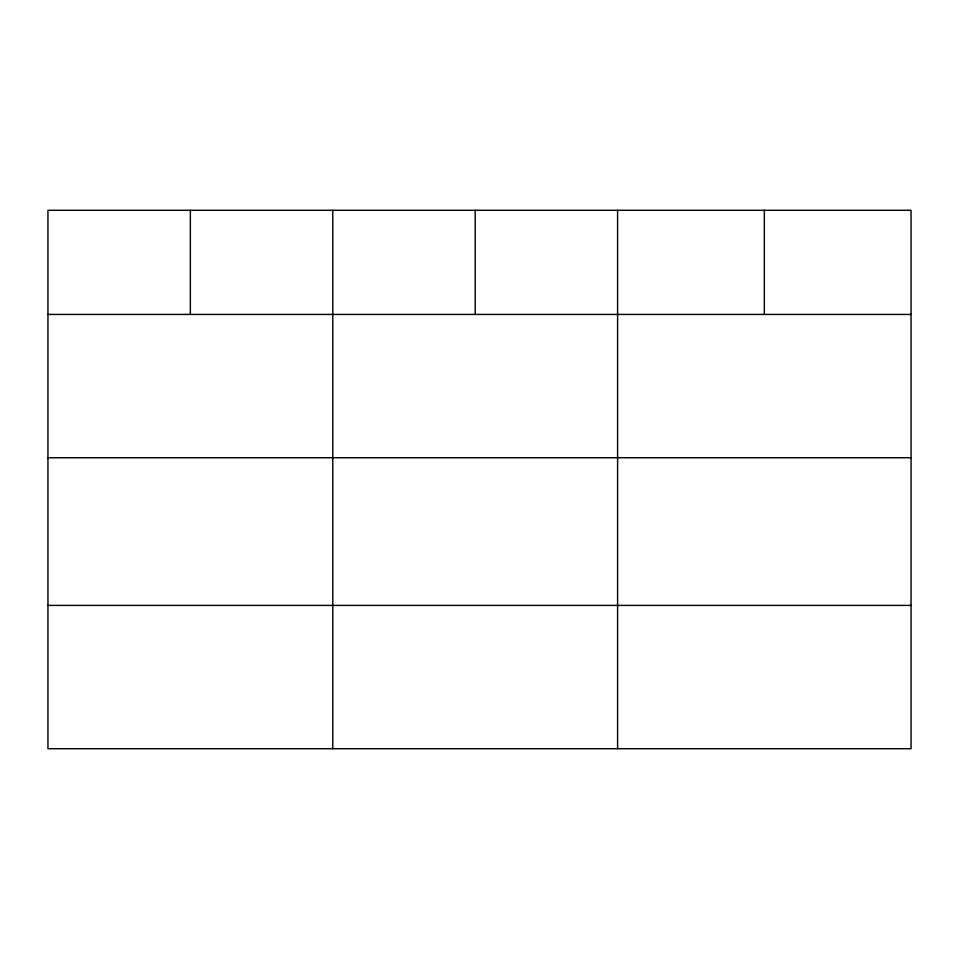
<?xml version="1.0" encoding="UTF-8"?>
<svg xmlns="http://www.w3.org/2000/svg" width="959" height="959" viewBox="0 0 959 959"><rect width="100%" height="100%" fill="white"/><g stroke="black" fill="none" stroke-linecap="round" stroke-linejoin="round"><path stroke-width="1.44" d="M911.05 457.743L911.05 210.285L47.95 210.285L47.95 748.715L911.05 748.715L911.05 457.743L47.95 457.743M47.95 314.432L911.05 314.432M47.95 605.405L911.05 605.405M764.323 210.285L764.323 314.432M617.596 210.285L617.596 748.715M475.184 210.285L475.184 314.432M332.773 210.285L332.773 748.715M190.362 210.285L190.362 314.432"/></g></svg>
